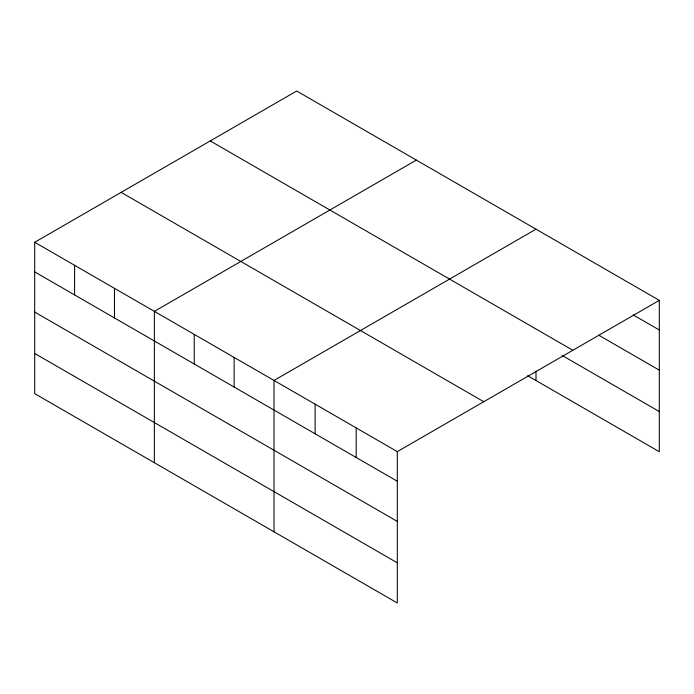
<?xml version="1.0" encoding="UTF-8"?>
<svg xmlns="http://www.w3.org/2000/svg" width="694" height="694" viewBox="0 0 694 694"><rect width="100%" height="100%" fill="white"/><g stroke="black" fill="none" stroke-linecap="round" stroke-linejoin="round"><path stroke-width="1.04" d="M397.306 521.42L397.306 451.629L34.7 242.284L34.7 393.637L397.306 602.982L397.306 521.42L34.7 312.074M527.666 375.723L659.3 451.716L659.3 300.363L296.694 91.018L34.7 242.284M416.357 160.106L154.363 311.363L154.363 462.716M536.011 229.185L274.017 380.451L274.017 531.804M397.306 451.629L659.3 300.363M633.145 314.885L659.3 329.98M598.592 335.107L659.3 370.154M210.239 140.934L572.845 350.279M562.166 355.467L659.3 411.551M121.155 192.368L483.761 401.713M34.7 271.901L397.306 481.246M34.7 353.463L397.306 562.808M536.011 371.03L536.011 380.538M356.204 427.903L356.204 457.519M315.111 404.177L315.111 433.793M234.13 357.419L234.13 387.044M194.242 334.395L194.242 364.012M114.475 288.34L114.475 317.956M74.588 265.308L74.588 294.924"/></g></svg>
